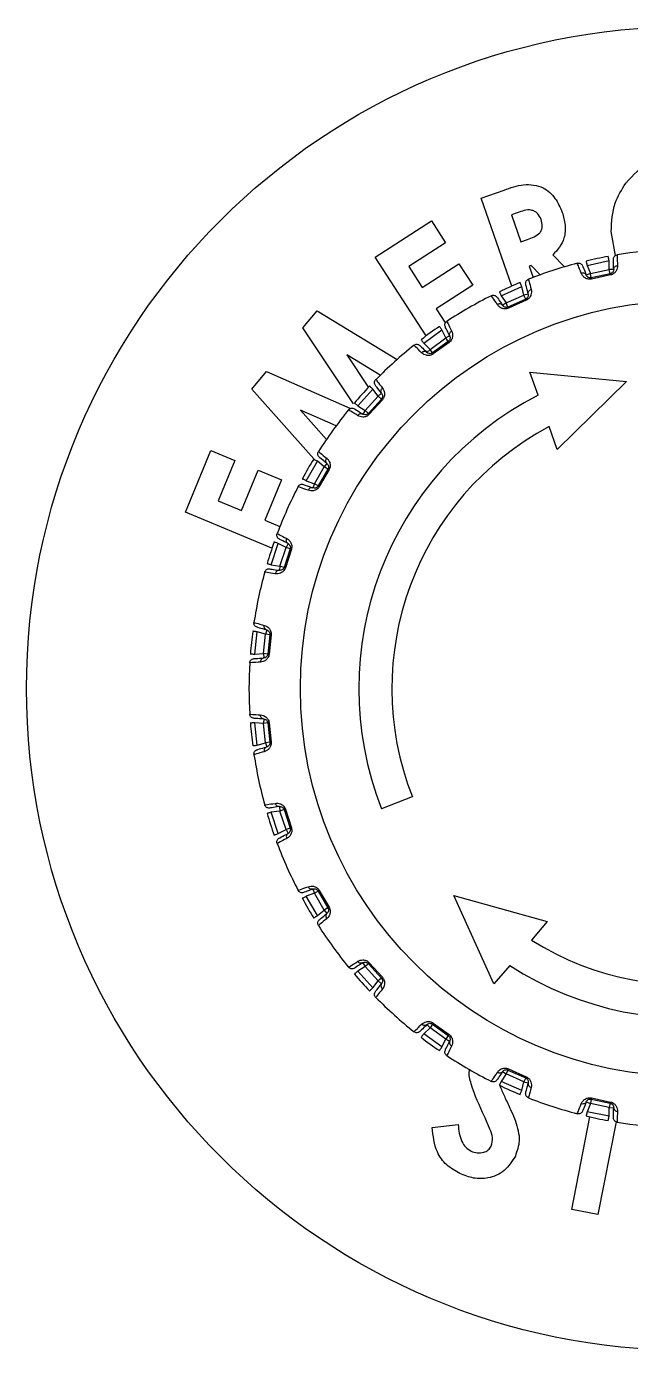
# Model space of a CAD drawing. Header units: millimetres. Extents: x 0 to 279, y 0 to 216.
# Drawn here: x 211.28 to 216.78, y 95.41 to 107.46 of the extents above; entities that cross this region are included whole.
import ezdxf

# ---------------------------------------------------------------- set-up
doc = ezdxf.new("R2010")
doc.units = ezdxf.units.MM

msp = doc.modelspace()

# ---------------------------------------------------------------- linework, layer by layer
at = {"color": 7, "linetype": 'Continuous', "lineweight": 25}
for p, q in [((215.42, 105.901), (215.63, 105.975)), ((215.7, 105.101), (215.42, 105.901)), ((214.457, 105.364), (214.968, 105.693)), ((214.968, 105.693), (215.095, 105.495)), ((215.75, 105.767), (215.696, 105.748)), ((215.696, 105.748), (215.781, 105.504)), ((216.643, 105.38), (216.605, 105.598)), ((215.095, 105.495), (214.762, 105.28)), ((215.781, 105.504), (215.843, 105.526)), ((214.919, 104.647), (214.457, 105.364)), ((216.073, 105.386), (216.18, 105.276)), ((216.385, 105.289), (216.585, 105.332)), ((216.587, 105.252), (216.585, 105.332)), ((214.762, 105.28), (214.885, 105.087)), ((214.885, 105.087), (215.219, 105.302)), ((215.219, 105.302), (215.345, 105.108)), ((215.877, 105.289), (215.858, 105.283)), ((215.858, 105.283), (215.894, 105.18)), ((215.959, 105.204), (215.877, 105.289)), ((216.415, 105.215), (216.378, 105.2)), ((216.385, 105.289), (216.415, 105.215)), ((216.415, 105.215), (216.587, 105.252)), ((216.423, 105.176), (216.415, 105.215)), ((216.596, 105.213), (216.423, 105.176)), ((216.599, 105.202), (216.425, 105.165)), ((216.627, 105.253), (216.587, 105.252)), ((216.596, 105.213), (216.587, 105.252)), ((215.345, 105.108), (215.011, 104.893)), ((215.604, 105.013), (215.791, 105.096)), ((215.81, 105.019), (215.791, 105.096)), ((215.604, 105.013), (215.649, 104.947)), ((215.649, 104.947), (215.81, 105.019)), ((215.827, 104.982), (215.665, 104.91)), ((215.832, 104.972), (215.669, 104.9)), ((215.849, 105.028), (215.81, 105.019)), ((215.827, 104.982), (215.81, 105.019)), ((213.797, 104.72), (213.928, 104.876)), ((213.928, 104.876), (214.656, 104.433)), ((215.011, 104.893), (215.095, 104.762)), ((215.649, 104.947), (215.616, 104.925)), ((215.665, 104.91), (215.649, 104.947)), ((214.259, 104.028), (213.797, 104.72)), ((214.898, 104.581), (215.064, 104.701)), ((214.956, 104.525), (215.099, 104.629)), ((215.122, 104.597), (214.979, 104.493)), ((215.099, 104.629), (215.064, 104.701)), ((215.135, 104.647), (215.099, 104.629)), ((215.122, 104.597), (215.099, 104.629)), ((214.198, 104.474), (214.395, 104.179)), ((214.502, 104.289), (214.198, 104.474)), ((214.898, 104.581), (214.956, 104.525)), ((214.956, 104.525), (214.928, 104.497)), ((214.979, 104.493), (214.956, 104.525)), ((215.129, 104.588), (214.985, 104.483)), ((213.333, 104.163), (213.466, 104.322)), ((213.466, 104.322), (214.227, 103.99)), ((215.865, 104.317), (216.743, 104.232)), ((215.939, 104.108), (215.865, 104.317)), ((213.897, 103.528), (213.333, 104.163)), ((214.298, 104.011), (214.434, 104.163)), ((214.483, 104.1), (214.434, 104.163)), ((214.515, 104.125), (214.483, 104.1)), ((216.743, 104.232), (216.114, 103.613)), ((214.298, 104.011), (214.365, 103.969)), ((214.365, 103.969), (214.483, 104.1)), ((214.513, 104.073), (214.395, 103.942)), ((214.522, 104.066), (214.403, 103.934)), ((214.513, 104.073), (214.483, 104.1)), ((213.778, 103.97), (214.012, 103.705)), ((214.101, 103.829), (213.778, 103.97)), ((214.365, 103.969), (214.344, 103.935)), ((214.395, 103.942), (214.365, 103.969)), ((216.114, 103.613), (216.04, 103.822)), ((212.729, 103.042), (212.962, 103.604)), ((212.962, 103.604), (213.18, 103.514)), ((213.18, 103.514), (213.028, 103.146)), ((213.239, 103.058), (213.392, 103.426)), ((213.392, 103.426), (213.605, 103.337)), ((213.828, 103.329), (213.931, 103.506)), ((213.904, 103.302), (213.992, 103.455)), ((213.992, 103.455), (213.931, 103.506)), ((214.026, 103.435), (213.938, 103.282)), ((214.037, 103.43), (213.948, 103.276)), ((214.017, 103.485), (213.992, 103.455)), ((214.026, 103.435), (213.992, 103.455)), ((213.605, 103.337), (213.453, 102.97)), ((213.828, 103.329), (213.904, 103.302)), ((213.904, 103.302), (213.89, 103.264)), ((213.938, 103.282), (213.904, 103.302)), ((213.517, 102.716), (212.729, 103.042)), ((213.028, 103.146), (213.239, 103.058)), ((213.453, 102.97), (213.59, 102.913)), ((213.511, 102.565), (213.574, 102.759)), ((213.645, 102.721), (213.574, 102.759)), ((213.59, 102.553), (213.645, 102.721)), ((213.683, 102.709), (213.628, 102.541)), ((213.694, 102.706), (213.639, 102.537)), ((213.664, 102.757), (213.645, 102.721)), ((213.683, 102.709), (213.645, 102.721)), ((213.511, 102.565), (213.59, 102.553)), ((213.59, 102.553), (213.585, 102.514)), ((213.628, 102.541), (213.59, 102.553)), ((213.36, 101.751), (213.381, 101.954)), ((213.458, 101.932), (213.381, 101.954)), ((213.469, 101.97), (213.458, 101.932)), ((213.44, 101.756), (213.458, 101.932)), ((213.498, 101.927), (213.458, 101.932)), ((213.498, 101.927), (213.48, 101.752)), ((213.509, 101.927), (213.491, 101.75)), ((213.36, 101.751), (213.44, 101.756)), ((213.44, 101.756), (213.443, 101.716)), ((213.48, 101.752), (213.44, 101.756)), ((213.44, 101.12), (213.36, 101.126)), ((213.381, 100.923), (213.36, 101.126)), ((213.443, 101.16), (213.44, 101.12)), ((213.48, 101.125), (213.44, 101.12)), ((213.458, 100.945), (213.44, 101.12)), ((213.48, 101.125), (213.498, 100.949)), ((213.491, 101.127), (213.509, 100.95)), ((213.381, 100.923), (213.458, 100.945)), ((213.498, 100.949), (213.458, 100.945)), ((213.458, 100.945), (213.469, 100.907)), ((214.794, 100.452), (214.515, 100.342)), ((213.59, 100.323), (213.511, 100.312)), ((213.574, 100.118), (213.511, 100.312)), ((213.585, 100.363), (213.59, 100.323)), ((213.628, 100.336), (213.59, 100.323)), ((213.645, 100.155), (213.59, 100.323)), ((213.628, 100.336), (213.683, 100.168)), ((213.639, 100.34), (213.694, 100.171)), ((213.574, 100.118), (213.645, 100.155)), ((213.683, 100.168), (213.645, 100.155)), ((213.645, 100.155), (213.664, 100.12)), ((213.904, 99.575), (213.828, 99.547)), ((213.931, 99.371), (213.828, 99.547)), ((213.89, 99.612), (213.904, 99.575)), ((213.938, 99.595), (213.904, 99.575)), ((213.992, 99.422), (213.904, 99.575)), ((213.938, 99.595), (214.026, 99.442)), ((213.948, 99.601), (214.037, 99.447)), ((215.171, 99.553), (216.021, 99.317)), ((215.537, 98.749), (215.171, 99.553)), ((213.931, 99.371), (213.992, 99.422)), ((214.026, 99.442), (213.992, 99.422)), ((213.992, 99.422), (214.017, 99.391)), ((216.021, 99.317), (215.878, 99.148)), ((214.344, 98.942), (214.365, 98.908)), ((214.395, 98.934), (214.365, 98.908)), ((214.395, 98.934), (214.513, 98.803)), ((214.403, 98.943), (214.522, 98.81)), ((214.365, 98.908), (214.298, 98.865)), ((214.434, 98.714), (214.298, 98.865)), ((214.483, 98.777), (214.365, 98.908)), ((215.681, 98.918), (215.537, 98.749)), ((214.434, 98.714), (214.483, 98.777)), ((214.513, 98.803), (214.483, 98.777)), ((214.483, 98.777), (214.515, 98.752)), ((214.956, 98.351), (214.898, 98.296)), ((214.928, 98.38), (214.956, 98.351)), ((214.979, 98.384), (214.956, 98.351)), ((215.099, 98.247), (214.956, 98.351)), ((214.979, 98.384), (215.122, 98.28)), ((214.985, 98.393), (215.129, 98.289)), ((215.064, 98.176), (214.898, 98.296)), ((215.064, 98.176), (215.099, 98.247)), ((215.122, 98.28), (215.099, 98.247)), ((215.099, 98.247), (215.135, 98.23)), ((215.669, 97.977), (215.832, 97.905)), ((215.649, 97.93), (215.604, 97.863)), ((215.791, 97.78), (215.604, 97.863)), ((215.616, 97.952), (215.649, 97.93)), ((215.665, 97.966), (215.649, 97.93)), ((215.81, 97.858), (215.649, 97.93)), ((215.665, 97.966), (215.827, 97.894)), ((215.791, 97.78), (215.81, 97.858)), ((215.827, 97.894), (215.81, 97.858)), ((215.81, 97.858), (215.849, 97.848)), ((216.378, 97.676), (216.415, 97.661)), ((216.415, 97.661), (216.385, 97.587)), ((216.423, 97.701), (216.415, 97.661)), ((216.587, 97.625), (216.415, 97.661)), ((216.423, 97.701), (216.596, 97.664)), ((216.425, 97.712), (216.599, 97.675)), ((216.585, 97.545), (216.587, 97.625)), ((216.596, 97.664), (216.587, 97.625)), ((216.587, 97.625), (216.627, 97.623)), ((216.245, 96.698), (216.411, 97.54)), ((216.585, 97.545), (216.385, 97.587)), ((216.651, 97.494), (216.484, 96.651)), ((214.976, 97.444), (215.211, 97.469)), ((216.484, 96.651), (216.245, 96.698))]:
    msp.add_line(p, q, dxfattribs=at)
for radius in [6.025, 3.532]:
    msp.add_circle((217.308, 101.438), radius, dxfattribs=at)
for radius, start, end in [(4, 100.5226, 103.4774), (4, 92.6461, 99.3539), (4, 104.6461, 111.3539), (4, 112.5226, 115.4774), (4, 116.6461, 123.3539), (4, 124.5226, 127.4774), (4, 128.6461, 135.3539), (4, 136.5226, 139.4774), (3, 117.1569, 201.4265), (4, 140.6461, 147.3539), (2.7, 118.0143, 201.4265), (4, 148.5226, 151.4774), (4, 152.6461, 159.3539), (4, 160.5226, 163.4774), (4, 164.6461, 171.3539), (4, 172.5226, 175.4774), (4, 176.6461, 183.3539), (4, 184.5226, 187.4774), (4, 188.6461, 195.3539), (4, 196.5226, 199.4774), (4, 200.6461, 207.3539), (2.7, 238.0143, 321.4265), (3, 237.1569, 321.4265), (4, 208.5226, 211.4774), (4, 212.6461, 219.3539), (4, 220.5226, 223.4774), (4, 224.6461, 231.3539), (4, 232.5226, 235.4774), (4, 236.6461, 243.3539), (4, 244.5226, 247.4774), (4, 248.6461, 255.3539), (4, 256.5226, 259.4774), (4, 260.6461, 267.3539)]:
    msp.add_arc((217.308, 101.438), radius, start, end, dxfattribs=at)
for points, knots in [([(216.737, 106.038), (216.805, 106.111), (216.927, 106.242), (217.103, 106.264), (217.18, 106.273)], [0, 0, 0, 0, 0.558887, 1, 1, 1, 1]), ([(215.63, 105.975), (215.688, 105.995), (215.803, 106.036), (215.982, 106.015), (216.102, 105.904), (216.14, 105.816), (216.159, 105.771)], [0, 0, 0, 0, 0.281848, 0.558628, 0.778975, 1, 1, 1, 1]), ([(216.605, 105.598), (216.609, 105.686), (216.617, 105.845), (216.701, 105.979), (216.737, 106.038)], [0, 0, 0, 0, 0.559621, 1, 1, 1, 1]), ([(215.967, 105.706), (215.957, 105.726), (215.943, 105.756), (215.908, 105.782), (215.845, 105.804), (215.792, 105.783), (215.75, 105.767)], [0, 0, 0, 0, 0.249706, 0.375433, 0.500989, 1, 1, 1, 1]), ([(215.843, 105.526), (215.885, 105.541), (215.936, 105.559), (215.973, 105.612), (215.981, 105.655), (215.972, 105.686), (215.967, 105.706)], [0, 0, 0, 0, 0.498875, 0.623991, 0.749622, 1, 1, 1, 1]), ([(216.159, 105.771), (216.17, 105.733), (216.192, 105.657), (216.183, 105.545), (216.138, 105.452), (216.095, 105.408), (216.073, 105.386)], [0, 0, 0, 0, 0.280339, 0.559795, 0.77975, 1, 1, 1, 1]), ([(216.627, 105.253), (216.626, 105.279), (216.625, 105.332), (216.624, 105.34), (216.624, 105.344)], [0, 0, 0, 0, 0.500023, 1, 1, 1, 1]), ([(216.658, 105.385), (216.658, 105.381), (216.658, 105.372), (216.661, 105.316), (216.662, 105.288)], [0, 0, 0, 0, 0.498484, 1, 1, 1, 1]), ([(216.332, 105.218), (216.322, 105.244), (216.301, 105.296), (216.298, 105.304), (216.296, 105.308)], [0, 0, 0, 0, 0.501516, 1, 1, 1, 1]), ([(216.378, 105.2), (216.375, 105.204), (216.371, 105.212), (216.358, 105.218), (216.345, 105.22), (216.336, 105.219), (216.332, 105.218)], [0, 0, 0, 0, 0.279633, 0.559107, 0.779383, 1, 1, 1, 1]), ([(216.425, 105.165), (216.419, 105.164), (216.407, 105.162), (216.39, 105.165), (216.374, 105.171), (216.358, 105.181), (216.342, 105.197), (216.336, 105.211), (216.332, 105.218)], [0, 0, 0, 0, 0.1161829, 0.2418608, 0.3606613, 0.4912508, 0.7280819, 1, 1, 1, 1]), ([(216.344, 105.285), (216.345, 105.281), (216.348, 105.273), (216.368, 105.225), (216.378, 105.2)], [0, 0, 0, 0, 0.499977, 1, 1, 1, 1]), ([(216.423, 105.176), (216.422, 105.176), (216.419, 105.175), (216.413, 105.175), (216.404, 105.176), (216.386, 105.184), (216.381, 105.193), (216.378, 105.2)], [0, 0, 0, 0, 0.042627, 0.087086, 0.164897, 0.366298, 1, 1, 1, 1]), ([(216.627, 105.253), (216.627, 105.245), (216.627, 105.235), (216.612, 105.22), (216.603, 105.215), (216.598, 105.213), (216.596, 105.213)], [0, 0, 0, 0, 0.653287, 0.85501, 0.932121, 1, 1, 1, 1]), ([(216.596, 105.213), (216.596, 105.213), (216.596, 105.212), (216.597, 105.21), (216.598, 105.207), (216.598, 105.203), (216.599, 105.202)], [0, 0, 0, 0, 0.2499958, 0.4999914, 0.7499715, 1, 1, 1, 1]), ([(216.662, 105.288), (216.662, 105.28), (216.661, 105.265), (216.653, 105.244), (216.643, 105.228), (216.631, 105.217), (216.616, 105.207), (216.604, 105.203), (216.599, 105.202)], [0, 0, 0, 0, 0.271887, 0.508743, 0.639286, 0.758137, 0.883792, 1, 1, 1, 1]), ([(216.627, 105.253), (216.628, 105.258), (216.629, 105.267), (216.638, 105.278), (216.649, 105.285), (216.658, 105.287), (216.662, 105.288)], [0, 0, 0, 0, 0.279633, 0.559107, 0.779383, 1, 1, 1, 1]), ([(215.849, 105.028), (215.843, 105.054), (215.83, 105.105), (215.828, 105.113), (215.827, 105.117)], [0, 0, 0, 0, 0.500023, 1, 1, 1, 1]), ([(215.851, 105.164), (215.852, 105.16), (215.855, 105.151), (215.869, 105.097), (215.876, 105.069)], [0, 0, 0, 0, 0.498484, 1, 1, 1, 1]), ([(216.423, 105.176), (216.423, 105.176), (216.423, 105.176), (216.423, 105.173), (216.424, 105.17), (216.425, 105.166), (216.425, 105.165)], [0, 0, 0, 0, 0.249955, 0.5, 0.750045, 1, 1, 1, 1]), ([(215.568, 104.932), (215.552, 104.956), (215.521, 105.003), (215.516, 105.01), (215.514, 105.013)], [0, 0, 0, 0, 0.501516, 1, 1, 1, 1]), ([(215.565, 105), (215.567, 104.997), (215.572, 104.99), (215.601, 104.946), (215.616, 104.925)], [0, 0, 0, 0, 0.499977, 1, 1, 1, 1]), ([(215.849, 105.028), (215.85, 105.021), (215.852, 105.01), (215.841, 104.993), (215.833, 104.986), (215.829, 104.983), (215.827, 104.982)], [0, 0, 0, 0, 0.653287, 0.85501, 0.932121, 1, 1, 1, 1]), ([(215.827, 104.982), (215.827, 104.982), (215.827, 104.982), (215.828, 104.98), (215.83, 104.977), (215.831, 104.974), (215.832, 104.972)], [0, 0, 0, 0, 0.2499958, 0.4999914, 0.7499715, 1, 1, 1, 1]), ([(215.876, 105.069), (215.877, 105.062), (215.88, 105.047), (215.876, 105.025), (215.869, 105.007), (215.86, 104.993), (215.848, 104.981), (215.837, 104.975), (215.832, 104.972)], [0, 0, 0, 0, 0.271888, 0.508742, 0.639285, 0.758136, 0.883791, 1, 1, 1, 1]), ([(215.849, 105.028), (215.849, 105.033), (215.848, 105.042), (215.854, 105.055), (215.864, 105.064), (215.872, 105.068), (215.876, 105.069)], [0, 0, 0, 0, 0.279633, 0.559107, 0.779383, 1, 1, 1, 1]), ([(215.616, 104.925), (215.613, 104.928), (215.607, 104.935), (215.593, 104.938), (215.58, 104.938), (215.572, 104.934), (215.568, 104.932)], [0, 0, 0, 0, 0.279633, 0.559107, 0.779383, 1, 1, 1, 1]), ([(215.669, 104.9), (215.664, 104.898), (215.652, 104.894), (215.635, 104.893), (215.618, 104.895), (215.6, 104.902), (215.582, 104.914), (215.573, 104.926), (215.568, 104.932)], [0, 0, 0, 0, 0.116183, 0.241861, 0.360661, 0.491251, 0.728082, 1, 1, 1, 1]), ([(215.665, 104.91), (215.664, 104.91), (215.661, 104.909), (215.655, 104.907), (215.645, 104.907), (215.627, 104.911), (215.621, 104.919), (215.616, 104.925)], [0, 0, 0, 0, 0.041444, 0.085883, 0.186818, 0.385252, 1, 1, 1, 1]), ([(215.665, 104.91), (215.665, 104.91), (215.665, 104.91), (215.666, 104.908), (215.667, 104.904), (215.669, 104.901), (215.669, 104.9)], [0, 0, 0, 0, 0.249955, 0.5, 0.750045, 1, 1, 1, 1]), ([(215.135, 104.647), (215.123, 104.67), (215.1, 104.717), (215.096, 104.725), (215.095, 104.729)], [0, 0, 0, 0, 0.500023, 1, 1, 1, 1]), ([(215.109, 104.779), (215.11, 104.776), (215.114, 104.768), (215.139, 104.717), (215.152, 104.692)], [0, 0, 0, 0, 0.498484, 1, 1, 1, 1]), ([(215.135, 104.647), (215.138, 104.639), (215.141, 104.63), (215.134, 104.61), (215.128, 104.602), (215.124, 104.598), (215.122, 104.597)], [0, 0, 0, 0, 0.653287, 0.85501, 0.932121, 1, 1, 1, 1]), ([(215.122, 104.597), (215.122, 104.597), (215.122, 104.597), (215.124, 104.595), (215.126, 104.592), (215.128, 104.589), (215.129, 104.588)], [0, 0, 0, 0, 0.249996, 0.499991, 0.749971, 1, 1, 1, 1]), ([(215.152, 104.692), (215.155, 104.685), (215.161, 104.671), (215.162, 104.649), (215.159, 104.63), (215.153, 104.614), (215.143, 104.6), (215.134, 104.592), (215.129, 104.588)], [0, 0, 0, 0, 0.274021, 0.509212, 0.640733, 0.758507, 0.883224, 1, 1, 1, 1]), ([(215.135, 104.647), (215.133, 104.651), (215.13, 104.66), (215.134, 104.673), (215.142, 104.685), (215.148, 104.69), (215.152, 104.692)], [0, 0, 0, 0, 0.279633, 0.559107, 0.779383, 1, 1, 1, 1]), ([(214.879, 104.494), (214.859, 104.514), (214.819, 104.553), (214.813, 104.559), (214.81, 104.562)], [0, 0, 0, 0, 0.501516, 1, 1, 1, 1]), ([(214.863, 104.56), (214.866, 104.557), (214.871, 104.551), (214.909, 104.515), (214.928, 104.497)], [0, 0, 0, 0, 0.499977, 1, 1, 1, 1]), ([(214.928, 104.497), (214.924, 104.499), (214.917, 104.505), (214.903, 104.505), (214.89, 104.502), (214.883, 104.497), (214.879, 104.494)], [0, 0, 0, 0, 0.279633, 0.559107, 0.779383, 1, 1, 1, 1]), ([(214.985, 104.483), (214.98, 104.48), (214.97, 104.474), (214.953, 104.469), (214.937, 104.468), (214.918, 104.471), (214.897, 104.479), (214.885, 104.489), (214.879, 104.494)], [0, 0, 0, 0, 0.1167489, 0.2414913, 0.3592133, 0.4907817, 0.725952, 1, 1, 1, 1]), ([(214.979, 104.493), (214.978, 104.492), (214.976, 104.491), (214.97, 104.488), (214.96, 104.485), (214.941, 104.486), (214.934, 104.492), (214.928, 104.497)], [0, 0, 0, 0, 0.040644, 0.083516, 0.181754, 0.408421, 1, 1, 1, 1]), ([(214.979, 104.493), (214.979, 104.493), (214.979, 104.493), (214.981, 104.491), (214.983, 104.488), (214.985, 104.485), (214.985, 104.483)], [0, 0, 0, 0, 0.249955, 0.5, 0.750045, 1, 1, 1, 1]), ([(214.462, 104.249), (214.465, 104.246), (214.47, 104.239), (214.505, 104.195), (214.523, 104.173)], [0, 0, 0, 0, 0.4984838, 1, 1, 1, 1]), ([(214.515, 104.125), (214.499, 104.145), (214.467, 104.187), (214.461, 104.193), (214.459, 104.196)], [0, 0, 0, 0, 0.5000234, 1, 1, 1, 1]), ([(214.515, 104.125), (214.513, 104.129), (214.508, 104.137), (214.509, 104.151), (214.514, 104.163), (214.52, 104.17), (214.523, 104.173)], [0, 0, 0, 0, 0.279633, 0.559107, 0.779383, 1, 1, 1, 1]), ([(214.515, 104.125), (214.519, 104.118), (214.525, 104.109), (214.522, 104.089), (214.518, 104.079), (214.515, 104.075), (214.513, 104.073)], [0, 0, 0, 0, 0.653287, 0.85501, 0.932121, 1, 1, 1, 1]), ([(214.523, 104.173), (214.527, 104.166), (214.535, 104.154), (214.541, 104.132), (214.542, 104.113), (214.539, 104.097), (214.533, 104.081), (214.526, 104.071), (214.522, 104.066)], [0, 0, 0, 0, 0.271889, 0.508742, 0.639285, 0.758136, 0.883791, 1, 1, 1, 1]), ([(214.513, 104.073), (214.513, 104.073), (214.514, 104.073), (214.515, 104.072), (214.518, 104.07), (214.521, 104.067), (214.522, 104.066)], [0, 0, 0, 0, 0.249996, 0.499991, 0.749972, 1, 1, 1, 1]), ([(214.297, 103.922), (214.273, 103.938), (214.226, 103.968), (214.218, 103.972), (214.215, 103.975)], [0, 0, 0, 0, 0.501516, 1, 1, 1, 1]), ([(214.267, 103.983), (214.27, 103.981), (214.277, 103.977), (214.322, 103.949), (214.344, 103.935)], [0, 0, 0, 0, 0.499977, 1, 1, 1, 1]), ([(214.344, 103.935), (214.34, 103.937), (214.332, 103.941), (214.318, 103.938), (214.306, 103.932), (214.3, 103.926), (214.297, 103.922)], [0, 0, 0, 0, 0.279633, 0.559107, 0.779383, 1, 1, 1, 1]), ([(214.403, 103.934), (214.399, 103.93), (214.39, 103.921), (214.374, 103.914), (214.359, 103.909), (214.339, 103.908), (214.317, 103.912), (214.304, 103.919), (214.297, 103.922)], [0, 0, 0, 0, 0.116749, 0.241491, 0.359213, 0.490782, 0.725952, 1, 1, 1, 1]), ([(214.395, 103.942), (214.394, 103.941), (214.392, 103.939), (214.388, 103.936), (214.381, 103.932), (214.374, 103.93), (214.358, 103.928), (214.35, 103.932), (214.344, 103.935)], [0, 0, 0, 0, 0.038834, 0.079708, 0.172785, 0.287793, 0.429093, 1, 1, 1, 1]), ([(214.395, 103.942), (214.395, 103.942), (214.395, 103.942), (214.397, 103.94), (214.399, 103.938), (214.402, 103.935), (214.403, 103.934)], [0, 0, 0, 0, 0.249955, 0.5, 0.750045, 1, 1, 1, 1]), ([(213.94, 103.596), (213.943, 103.593), (213.95, 103.588), (213.993, 103.552), (214.015, 103.534)], [0, 0, 0, 0, 0.498484, 1, 1, 1, 1]), ([(214.017, 103.485), (213.997, 103.502), (213.957, 103.536), (213.951, 103.541), (213.948, 103.544)], [0, 0, 0, 0, 0.500023, 1, 1, 1, 1]), ([(214.017, 103.485), (214.014, 103.489), (214.008, 103.496), (214.006, 103.51), (214.008, 103.523), (214.013, 103.53), (214.015, 103.534)], [0, 0, 0, 0, 0.279633, 0.559107, 0.779383, 1, 1, 1, 1]), ([(214.015, 103.534), (214.021, 103.529), (214.031, 103.518), (214.042, 103.498), (214.046, 103.48), (214.047, 103.463), (214.045, 103.446), (214.039, 103.435), (214.037, 103.43)], [0, 0, 0, 0, 0.274021, 0.509212, 0.640733, 0.758507, 0.883224, 1, 1, 1, 1]), ([(214.017, 103.485), (214.023, 103.48), (214.031, 103.473), (214.032, 103.452), (214.03, 103.441), (214.027, 103.437), (214.026, 103.435)], [0, 0, 0, 0, 0.653287, 0.85501, 0.932121, 1, 1, 1, 1]), ([(214.026, 103.435), (214.027, 103.435), (214.027, 103.435), (214.029, 103.434), (214.032, 103.432), (214.035, 103.43), (214.037, 103.43)], [0, 0, 0, 0, 0.249996, 0.499991, 0.749971, 1, 1, 1, 1]), ([(213.846, 103.242), (213.82, 103.252), (213.767, 103.272), (213.759, 103.275), (213.755, 103.276)], [0, 0, 0, 0, 0.501516, 1, 1, 1, 1]), ([(213.804, 103.295), (213.808, 103.294), (213.816, 103.291), (213.865, 103.273), (213.89, 103.264)], [0, 0, 0, 0, 0.499977, 1, 1, 1, 1]), ([(213.948, 103.276), (213.944, 103.271), (213.937, 103.26), (213.924, 103.25), (213.909, 103.242), (213.891, 103.237), (213.868, 103.236), (213.854, 103.24), (213.846, 103.242)], [0, 0, 0, 0, 0.116183, 0.241861, 0.360661, 0.491251, 0.728082, 1, 1, 1, 1]), ([(213.938, 103.282), (213.937, 103.281), (213.936, 103.278), (213.932, 103.274), (213.927, 103.269), (213.92, 103.265), (213.905, 103.26), (213.896, 103.262), (213.89, 103.264)], [0, 0, 0, 0, 0.038843, 0.079743, 0.172939, 0.288169, 0.429792, 1, 1, 1, 1]), ([(213.938, 103.282), (213.938, 103.282), (213.938, 103.282), (213.94, 103.28), (213.943, 103.278), (213.946, 103.277), (213.948, 103.276)], [0, 0, 0, 0, 0.249955, 0.5, 0.750045, 1, 1, 1, 1]), ([(213.89, 103.264), (213.885, 103.265), (213.876, 103.267), (213.863, 103.262), (213.853, 103.253), (213.849, 103.246), (213.846, 103.242)], [0, 0, 0, 0, 0.279633, 0.559107, 0.779383, 1, 1, 1, 1]), ([(213.565, 102.849), (213.569, 102.847), (213.576, 102.843), (213.626, 102.817), (213.651, 102.804)], [0, 0, 0, 0, 0.4984838, 1, 1, 1, 1]), ([(213.664, 102.757), (213.641, 102.769), (213.594, 102.793), (213.587, 102.797), (213.583, 102.799)], [0, 0, 0, 0, 0.500023, 1, 1, 1, 1]), ([(213.664, 102.757), (213.66, 102.759), (213.653, 102.765), (213.648, 102.778), (213.647, 102.791), (213.65, 102.799), (213.651, 102.804)], [0, 0, 0, 0, 0.279633, 0.559107, 0.779383, 1, 1, 1, 1]), ([(213.651, 102.804), (213.658, 102.799), (213.67, 102.792), (213.685, 102.774), (213.693, 102.757), (213.697, 102.741), (213.698, 102.724), (213.695, 102.712), (213.694, 102.706)], [0, 0, 0, 0, 0.271888, 0.508742, 0.639285, 0.758136, 0.883791, 1, 1, 1, 1]), ([(213.664, 102.757), (213.671, 102.752), (213.679, 102.747), (213.685, 102.727), (213.685, 102.716), (213.684, 102.711), (213.683, 102.709)], [0, 0, 0, 0, 0.653287, 0.85501, 0.932121, 1, 1, 1, 1]), ([(213.683, 102.709), (213.683, 102.709), (213.683, 102.709), (213.686, 102.708), (213.689, 102.707), (213.692, 102.706), (213.694, 102.706)], [0, 0, 0, 0, 0.249996, 0.499991, 0.749971, 1, 1, 1, 1]), ([(213.547, 102.483), (213.519, 102.487), (213.463, 102.496), (213.455, 102.497), (213.451, 102.497)], [0, 0, 0, 0, 0.501516, 1, 1, 1, 1]), ([(213.495, 102.526), (213.499, 102.526), (213.507, 102.525), (213.559, 102.517), (213.585, 102.514)], [0, 0, 0, 0, 0.499977, 1, 1, 1, 1]), ([(213.639, 102.537), (213.637, 102.531), (213.632, 102.52), (213.621, 102.506), (213.609, 102.496), (213.592, 102.487), (213.57, 102.481), (213.555, 102.482), (213.547, 102.483)], [0, 0, 0, 0, 0.116749, 0.241492, 0.359214, 0.490782, 0.725952, 1, 1, 1, 1]), ([(213.585, 102.514), (213.58, 102.514), (213.571, 102.514), (213.559, 102.506), (213.551, 102.495), (213.548, 102.487), (213.547, 102.483)], [0, 0, 0, 0, 0.279633, 0.559107, 0.779383, 1, 1, 1, 1]), ([(213.628, 102.541), (213.628, 102.54), (213.627, 102.537), (213.624, 102.532), (213.62, 102.526), (213.614, 102.521), (213.6, 102.513), (213.592, 102.513), (213.585, 102.514)], [0, 0, 0, 0, 0.038834, 0.079708, 0.172785, 0.287793, 0.429094, 1, 1, 1, 1]), ([(213.628, 102.541), (213.629, 102.541), (213.629, 102.541), (213.631, 102.54), (213.634, 102.539), (213.637, 102.537), (213.639, 102.537)], [0, 0, 0, 0, 0.249955, 0.5, 0.750045, 1, 1, 1, 1]), ([(213.353, 102.04), (213.357, 102.038), (213.366, 102.036), (213.42, 102.021), (213.447, 102.013)], [0, 0, 0, 0, 0.498484, 1, 1, 1, 1]), ([(213.469, 101.97), (213.444, 101.977), (213.394, 101.992), (213.386, 101.994), (213.382, 101.995)], [0, 0, 0, 0, 0.500023, 1, 1, 1, 1]), ([(213.469, 101.97), (213.465, 101.972), (213.457, 101.976), (213.449, 101.988), (213.446, 102.001), (213.447, 102.009), (213.447, 102.013)], [0, 0, 0, 0, 0.279633, 0.559107, 0.779383, 1, 1, 1, 1]), ([(213.447, 102.013), (213.455, 102.011), (213.469, 102.006), (213.486, 101.992), (213.498, 101.977), (213.505, 101.962), (213.51, 101.945), (213.51, 101.933), (213.509, 101.927)], [0, 0, 0, 0, 0.271887, 0.508743, 0.639286, 0.758137, 0.883792, 1, 1, 1, 1]), ([(213.469, 101.97), (213.477, 101.967), (213.487, 101.964), (213.496, 101.945), (213.498, 101.935), (213.498, 101.93), (213.498, 101.927)], [0, 0, 0, 0, 0.653287, 0.85501, 0.932121, 1, 1, 1, 1]), ([(213.498, 101.927), (213.498, 101.927), (213.499, 101.928), (213.501, 101.928), (213.504, 101.927), (213.508, 101.927), (213.509, 101.927)], [0, 0, 0, 0, 0.249996, 0.499991, 0.749971, 1, 1, 1, 1]), ([(213.352, 101.71), (213.356, 101.71), (213.364, 101.711), (213.416, 101.714), (213.443, 101.716)], [0, 0, 0, 0, 0.499977, 1, 1, 1, 1]), ([(213.491, 101.75), (213.49, 101.744), (213.488, 101.732), (213.48, 101.717), (213.469, 101.704), (213.455, 101.691), (213.435, 101.681), (213.42, 101.679), (213.412, 101.678)], [0, 0, 0, 0, 0.116749, 0.241492, 0.359214, 0.490782, 0.725952, 1, 1, 1, 1]), ([(213.443, 101.716), (213.438, 101.715), (213.429, 101.713), (213.419, 101.703), (213.413, 101.691), (213.412, 101.683), (213.412, 101.678)], [0, 0, 0, 0, 0.279633, 0.559107, 0.779383, 1, 1, 1, 1]), ([(213.48, 101.752), (213.479, 101.75), (213.478, 101.745), (213.474, 101.735), (213.461, 101.719), (213.451, 101.717), (213.443, 101.716)], [0, 0, 0, 0, 0.067879, 0.14499, 0.346713, 1, 1, 1, 1]), ([(213.48, 101.752), (213.48, 101.752), (213.48, 101.752), (213.482, 101.751), (213.486, 101.751), (213.489, 101.75), (213.491, 101.75)], [0, 0, 0, 0, 0.249955, 0.5, 0.750045, 1, 1, 1, 1]), ([(213.412, 101.678), (213.384, 101.677), (213.328, 101.673), (213.319, 101.673), (213.315, 101.672)], [0, 0, 0, 0, 0.501516, 1, 1, 1, 1]), ([(213.315, 101.204), (213.319, 101.204), (213.328, 101.203), (213.384, 101.2), (213.412, 101.198)], [0, 0, 0, 0, 0.498484, 1, 1, 1, 1]), ([(213.443, 101.16), (213.416, 101.162), (213.364, 101.166), (213.356, 101.166), (213.352, 101.167)], [0, 0, 0, 0, 0.5000234, 1, 1, 1, 1]), ([(213.412, 101.198), (213.42, 101.197), (213.434, 101.195), (213.455, 101.185), (213.469, 101.173), (213.479, 101.16), (213.488, 101.145), (213.49, 101.132), (213.491, 101.127)], [0, 0, 0, 0, 0.271887, 0.508744, 0.639286, 0.758137, 0.883792, 1, 1, 1, 1]), ([(213.443, 101.16), (213.438, 101.161), (213.429, 101.163), (213.419, 101.173), (213.413, 101.185), (213.412, 101.194), (213.412, 101.198)], [0, 0, 0, 0, 0.279633, 0.559107, 0.779383, 1, 1, 1, 1]), ([(213.443, 101.16), (213.451, 101.159), (213.461, 101.158), (213.474, 101.142), (213.478, 101.132), (213.479, 101.127), (213.48, 101.125)], [0, 0, 0, 0, 0.653287, 0.85501, 0.932121, 1, 1, 1, 1]), ([(213.48, 101.125), (213.48, 101.125), (213.48, 101.125), (213.482, 101.125), (213.486, 101.126), (213.489, 101.126), (213.491, 101.127)], [0, 0, 0, 0, 0.249996, 0.499991, 0.749971, 1, 1, 1, 1]), ([(213.447, 100.863), (213.42, 100.856), (213.366, 100.84), (213.357, 100.838), (213.353, 100.837)], [0, 0, 0, 0, 0.501516, 1, 1, 1, 1]), ([(213.382, 100.881), (213.386, 100.883), (213.394, 100.885), (213.444, 100.899), (213.469, 100.907)], [0, 0, 0, 0, 0.499977, 1, 1, 1, 1]), ([(213.469, 100.907), (213.465, 100.905), (213.457, 100.901), (213.449, 100.889), (213.446, 100.876), (213.447, 100.867), (213.447, 100.863)], [0, 0, 0, 0, 0.279633, 0.559107, 0.779383, 1, 1, 1, 1]), ([(213.509, 100.95), (213.51, 100.944), (213.51, 100.931), (213.505, 100.915), (213.498, 100.9), (213.486, 100.885), (213.469, 100.871), (213.455, 100.866), (213.447, 100.863)], [0, 0, 0, 0, 0.1161829, 0.2418609, 0.3606614, 0.4912506, 0.7280818, 1, 1, 1, 1]), ([(213.498, 100.949), (213.498, 100.947), (213.498, 100.942), (213.496, 100.931), (213.487, 100.913), (213.477, 100.909), (213.469, 100.907)], [0, 0, 0, 0, 0.067879, 0.14499, 0.346713, 1, 1, 1, 1]), ([(213.498, 100.949), (213.498, 100.949), (213.499, 100.949), (213.501, 100.949), (213.504, 100.949), (213.508, 100.95), (213.509, 100.95)], [0, 0, 0, 0, 0.249955, 0.5, 0.750045, 1, 1, 1, 1]), ([(213.451, 100.379), (213.455, 100.38), (213.463, 100.381), (213.519, 100.389), (213.547, 100.393)], [0, 0, 0, 0, 0.498484, 1, 1, 1, 1]), ([(213.547, 100.393), (213.555, 100.394), (213.57, 100.395), (213.591, 100.39), (213.608, 100.381), (213.621, 100.37), (213.632, 100.357), (213.637, 100.345), (213.639, 100.34)], [0, 0, 0, 0, 0.271888, 0.508743, 0.639286, 0.758136, 0.883792, 1, 1, 1, 1]), ([(213.585, 100.363), (213.58, 100.363), (213.571, 100.363), (213.559, 100.371), (213.551, 100.381), (213.548, 100.389), (213.547, 100.393)], [0, 0, 0, 0, 0.279633, 0.559107, 0.779383, 1, 1, 1, 1]), ([(213.585, 100.363), (213.559, 100.359), (213.507, 100.352), (213.499, 100.351), (213.495, 100.35)], [0, 0, 0, 0, 0.500023, 1, 1, 1, 1]), ([(213.585, 100.363), (213.593, 100.363), (213.603, 100.364), (213.62, 100.351), (213.626, 100.343), (213.628, 100.338), (213.628, 100.336)], [0, 0, 0, 0, 0.653287, 0.85501, 0.932121, 1, 1, 1, 1]), ([(213.628, 100.336), (213.629, 100.336), (213.629, 100.336), (213.631, 100.337), (213.634, 100.338), (213.637, 100.339), (213.639, 100.34)], [0, 0, 0, 0, 0.249996, 0.499991, 0.749971, 1, 1, 1, 1]), ([(213.694, 100.171), (213.695, 100.165), (213.698, 100.153), (213.697, 100.135), (213.693, 100.12), (213.685, 100.102), (213.671, 100.085), (213.658, 100.077), (213.651, 100.073)], [0, 0, 0, 0, 0.116749, 0.241492, 0.359214, 0.490782, 0.725952, 1, 1, 1, 1]), ([(213.683, 100.168), (213.684, 100.165), (213.685, 100.16), (213.685, 100.15), (213.679, 100.13), (213.671, 100.124), (213.664, 100.12)], [0, 0, 0, 0, 0.067879, 0.14499, 0.346713, 1, 1, 1, 1]), ([(213.683, 100.168), (213.683, 100.168), (213.683, 100.168), (213.686, 100.168), (213.689, 100.169), (213.692, 100.17), (213.694, 100.171)], [0, 0, 0, 0, 0.249955, 0.5, 0.750045, 1, 1, 1, 1]), ([(213.651, 100.073), (213.626, 100.06), (213.576, 100.034), (213.569, 100.03), (213.565, 100.028)], [0, 0, 0, 0, 0.5015162, 1, 1, 1, 1]), ([(213.583, 100.077), (213.587, 100.079), (213.594, 100.083), (213.641, 100.108), (213.664, 100.12)], [0, 0, 0, 0, 0.4999766, 1, 1, 1, 1]), ([(213.664, 100.12), (213.66, 100.117), (213.653, 100.112), (213.648, 100.099), (213.647, 100.085), (213.65, 100.077), (213.651, 100.073)], [0, 0, 0, 0, 0.279633, 0.559107, 0.779383, 1, 1, 1, 1]), ([(213.755, 99.6), (213.759, 99.602), (213.767, 99.605), (213.82, 99.625), (213.846, 99.634)], [0, 0, 0, 0, 0.4984838, 1, 1, 1, 1]), ([(213.89, 99.612), (213.865, 99.603), (213.816, 99.585), (213.808, 99.583), (213.804, 99.581)], [0, 0, 0, 0, 0.500023, 1, 1, 1, 1]), ([(213.846, 99.634), (213.854, 99.637), (213.868, 99.641), (213.891, 99.64), (213.909, 99.635), (213.924, 99.627), (213.937, 99.616), (213.944, 99.606), (213.948, 99.601)], [0, 0, 0, 0, 0.271888, 0.508742, 0.639285, 0.758136, 0.883791, 1, 1, 1, 1]), ([(213.89, 99.612), (213.885, 99.611), (213.876, 99.61), (213.863, 99.615), (213.853, 99.623), (213.849, 99.631), (213.846, 99.634)], [0, 0, 0, 0, 0.279633, 0.559107, 0.779383, 1, 1, 1, 1]), ([(213.89, 99.612), (213.898, 99.615), (213.908, 99.617), (213.926, 99.608), (213.934, 99.601), (213.937, 99.597), (213.938, 99.595)], [0, 0, 0, 0, 0.653287, 0.85501, 0.932121, 1, 1, 1, 1]), ([(213.938, 99.595), (213.938, 99.595), (213.938, 99.595), (213.94, 99.596), (213.943, 99.598), (213.946, 99.6), (213.948, 99.601)], [0, 0, 0, 0, 0.249996, 0.499991, 0.749971, 1, 1, 1, 1]), ([(214.037, 99.447), (214.039, 99.442), (214.045, 99.43), (214.047, 99.413), (214.046, 99.397), (214.042, 99.378), (214.031, 99.358), (214.021, 99.348), (214.015, 99.343)], [0, 0, 0, 0, 0.116749, 0.241491, 0.359213, 0.490782, 0.725952, 1, 1, 1, 1]), ([(214.026, 99.442), (214.027, 99.44), (214.03, 99.435), (214.032, 99.425), (214.031, 99.404), (214.023, 99.397), (214.017, 99.391)], [0, 0, 0, 0, 0.0678787, 0.1449897, 0.3467126, 1, 1, 1, 1]), ([(214.026, 99.442), (214.027, 99.442), (214.027, 99.442), (214.029, 99.443), (214.032, 99.445), (214.035, 99.446), (214.037, 99.447)], [0, 0, 0, 0, 0.249955, 0.5, 0.750045, 1, 1, 1, 1]), ([(214.015, 99.343), (213.993, 99.325), (213.95, 99.289), (213.943, 99.283), (213.94, 99.281)], [0, 0, 0, 0, 0.501516, 1, 1, 1, 1]), ([(213.948, 99.333), (213.951, 99.335), (213.957, 99.341), (213.997, 99.374), (214.017, 99.391)], [0, 0, 0, 0, 0.499977, 1, 1, 1, 1]), ([(214.017, 99.391), (214.014, 99.388), (214.008, 99.381), (214.006, 99.367), (214.008, 99.354), (214.013, 99.346), (214.015, 99.343)], [0, 0, 0, 0, 0.279633, 0.559107, 0.779383, 1, 1, 1, 1]), ([(214.215, 98.902), (214.218, 98.904), (214.226, 98.909), (214.273, 98.939), (214.297, 98.954)], [0, 0, 0, 0, 0.498484, 1, 1, 1, 1]), ([(214.344, 98.942), (214.322, 98.928), (214.277, 98.9), (214.27, 98.896), (214.267, 98.893)], [0, 0, 0, 0, 0.500023, 1, 1, 1, 1]), ([(214.297, 98.954), (214.304, 98.958), (214.317, 98.965), (214.339, 98.969), (214.358, 98.967), (214.374, 98.963), (214.39, 98.955), (214.399, 98.947), (214.403, 98.943)], [0, 0, 0, 0, 0.271889, 0.508742, 0.639285, 0.758136, 0.883791, 1, 1, 1, 1]), ([(214.344, 98.942), (214.34, 98.94), (214.332, 98.936), (214.318, 98.938), (214.306, 98.945), (214.3, 98.951), (214.297, 98.954)], [0, 0, 0, 0, 0.279633, 0.559107, 0.779383, 1, 1, 1, 1]), ([(214.344, 98.942), (214.351, 98.945), (214.361, 98.95), (214.381, 98.945), (214.39, 98.94), (214.393, 98.936), (214.395, 98.934)], [0, 0, 0, 0, 0.653287, 0.85501, 0.932121, 1, 1, 1, 1]), ([(214.395, 98.934), (214.395, 98.935), (214.395, 98.935), (214.397, 98.937), (214.399, 98.939), (214.402, 98.941), (214.403, 98.943)], [0, 0, 0, 0, 0.2499958, 0.4999914, 0.7499715, 1, 1, 1, 1]), ([(214.513, 98.803), (214.513, 98.803), (214.514, 98.803), (214.515, 98.805), (214.518, 98.807), (214.521, 98.809), (214.522, 98.81)], [0, 0, 0, 0, 0.249955, 0.5, 0.750045, 1, 1, 1, 1]), ([(214.522, 98.81), (214.526, 98.806), (214.533, 98.796), (214.539, 98.78), (214.542, 98.764), (214.541, 98.744), (214.536, 98.722), (214.527, 98.71), (214.523, 98.704)], [0, 0, 0, 0, 0.116749, 0.241491, 0.359213, 0.490782, 0.725952, 1, 1, 1, 1]), ([(214.459, 98.68), (214.461, 98.683), (214.467, 98.69), (214.499, 98.731), (214.515, 98.752)], [0, 0, 0, 0, 0.499977, 1, 1, 1, 1]), ([(214.523, 98.704), (214.505, 98.682), (214.47, 98.638), (214.465, 98.631), (214.462, 98.627)], [0, 0, 0, 0, 0.501516, 1, 1, 1, 1]), ([(214.515, 98.752), (214.513, 98.748), (214.508, 98.74), (214.509, 98.726), (214.514, 98.713), (214.52, 98.707), (214.523, 98.704)], [0, 0, 0, 0, 0.279633, 0.559107, 0.779383, 1, 1, 1, 1]), ([(214.513, 98.803), (214.515, 98.801), (214.518, 98.797), (214.522, 98.788), (214.525, 98.767), (214.519, 98.759), (214.515, 98.752)], [0, 0, 0, 0, 0.067879, 0.14499, 0.346713, 1, 1, 1, 1]), ([(214.81, 98.314), (214.813, 98.317), (214.819, 98.323), (214.859, 98.363), (214.879, 98.382)], [0, 0, 0, 0, 0.498484, 1, 1, 1, 1]), ([(214.928, 98.38), (214.909, 98.362), (214.871, 98.325), (214.866, 98.32), (214.863, 98.317)], [0, 0, 0, 0, 0.500023, 1, 1, 1, 1]), ([(214.879, 98.382), (214.885, 98.388), (214.897, 98.397), (214.918, 98.405), (214.937, 98.408), (214.953, 98.407), (214.97, 98.403), (214.98, 98.396), (214.985, 98.393)], [0, 0, 0, 0, 0.271889, 0.508742, 0.639285, 0.758136, 0.883791, 1, 1, 1, 1]), ([(214.928, 98.38), (214.924, 98.377), (214.917, 98.372), (214.903, 98.371), (214.89, 98.375), (214.883, 98.38), (214.879, 98.382)], [0, 0, 0, 0, 0.279633, 0.559107, 0.779383, 1, 1, 1, 1]), ([(214.928, 98.38), (214.934, 98.385), (214.942, 98.392), (214.963, 98.391), (214.973, 98.388), (214.977, 98.385), (214.979, 98.384)], [0, 0, 0, 0, 0.653287, 0.85501, 0.932121, 1, 1, 1, 1]), ([(214.979, 98.384), (214.979, 98.384), (214.979, 98.384), (214.981, 98.386), (214.983, 98.389), (214.985, 98.392), (214.985, 98.393)], [0, 0, 0, 0, 0.249996, 0.499991, 0.749972, 1, 1, 1, 1]), ([(215.095, 98.148), (215.096, 98.152), (215.1, 98.159), (215.123, 98.206), (215.135, 98.23)], [0, 0, 0, 0, 0.4999766, 1, 1, 1, 1]), ([(215.122, 98.28), (215.122, 98.28), (215.122, 98.28), (215.124, 98.282), (215.126, 98.285), (215.128, 98.287), (215.129, 98.289)], [0, 0, 0, 0, 0.249955, 0.5, 0.750045, 1, 1, 1, 1]), ([(215.122, 98.28), (215.124, 98.278), (215.128, 98.275), (215.134, 98.267), (215.141, 98.247), (215.138, 98.237), (215.135, 98.23)], [0, 0, 0, 0, 0.067879, 0.14499, 0.346713, 1, 1, 1, 1]), ([(215.129, 98.289), (215.134, 98.285), (215.143, 98.277), (215.153, 98.262), (215.159, 98.247), (215.162, 98.228), (215.161, 98.205), (215.155, 98.192), (215.152, 98.184)], [0, 0, 0, 0, 0.116749, 0.241491, 0.359213, 0.490782, 0.725952, 1, 1, 1, 1]), ([(215.135, 98.23), (215.133, 98.226), (215.13, 98.217), (215.134, 98.203), (215.142, 98.192), (215.148, 98.187), (215.152, 98.184)], [0, 0, 0, 0, 0.279633, 0.559107, 0.779383, 1, 1, 1, 1]), ([(215.152, 98.184), (215.139, 98.159), (215.114, 98.109), (215.11, 98.101), (215.109, 98.097)], [0, 0, 0, 0, 0.5015162, 1, 1, 1, 1]), ([(215.45, 97.544), (215.406, 97.64), (215.346, 97.772), (215.305, 97.927), (215.316, 97.972), (215.317, 97.977)], [0, 0, 0, 0, 0.696322, 0.969188, 1, 1, 1, 1]), ([(215.568, 97.944), (215.573, 97.951), (215.582, 97.962), (215.6, 97.975), (215.618, 97.981), (215.635, 97.984), (215.652, 97.983), (215.664, 97.979), (215.669, 97.977)], [0, 0, 0, 0, 0.271889, 0.508742, 0.639285, 0.758136, 0.883791, 1, 1, 1, 1]), ([(215.616, 97.952), (215.621, 97.958), (215.627, 97.967), (215.648, 97.97), (215.658, 97.969), (215.663, 97.967), (215.665, 97.966)], [0, 0, 0, 0, 0.653287, 0.85501, 0.932121, 1, 1, 1, 1]), ([(215.665, 97.966), (215.665, 97.966), (215.665, 97.967), (215.666, 97.969), (215.667, 97.972), (215.669, 97.975), (215.669, 97.977)], [0, 0, 0, 0, 0.249996, 0.499991, 0.749971, 1, 1, 1, 1]), ([(215.514, 97.863), (215.516, 97.867), (215.521, 97.874), (215.552, 97.921), (215.568, 97.944)], [0, 0, 0, 0, 0.498484, 1, 1, 1, 1]), ([(215.616, 97.952), (215.601, 97.93), (215.572, 97.887), (215.567, 97.88), (215.565, 97.877)], [0, 0, 0, 0, 0.500023, 1, 1, 1, 1]), ([(215.616, 97.952), (215.613, 97.949), (215.607, 97.942), (215.593, 97.938), (215.58, 97.939), (215.572, 97.943), (215.568, 97.944)], [0, 0, 0, 0, 0.279633, 0.559107, 0.779383, 1, 1, 1, 1]), ([(215.827, 97.894), (215.827, 97.895), (215.827, 97.895), (215.828, 97.897), (215.83, 97.9), (215.831, 97.903), (215.832, 97.905)], [0, 0, 0, 0, 0.249955, 0.5, 0.750045, 1, 1, 1, 1]), ([(215.827, 97.894), (215.829, 97.893), (215.833, 97.891), (215.841, 97.884), (215.852, 97.866), (215.85, 97.856), (215.849, 97.848)], [0, 0, 0, 0, 0.067879, 0.14499, 0.346713, 1, 1, 1, 1]), ([(215.827, 97.76), (215.828, 97.764), (215.83, 97.772), (215.843, 97.823), (215.849, 97.848)], [0, 0, 0, 0, 0.499977, 1, 1, 1, 1]), ([(215.832, 97.905), (215.837, 97.902), (215.848, 97.896), (215.86, 97.883), (215.869, 97.87), (215.876, 97.852), (215.88, 97.83), (215.877, 97.815), (215.876, 97.807)], [0, 0, 0, 0, 0.116749, 0.241492, 0.359214, 0.490782, 0.725952, 1, 1, 1, 1]), ([(215.849, 97.848), (215.849, 97.844), (215.848, 97.834), (215.854, 97.822), (215.864, 97.812), (215.872, 97.809), (215.876, 97.807)], [0, 0, 0, 0, 0.279633, 0.559107, 0.779383, 1, 1, 1, 1]), ([(215.589, 97.831), (215.593, 97.821), (215.609, 97.778), (215.628, 97.736), (215.643, 97.704)], [0, 0, 0, 0, 0.234394, 1, 1, 1, 1]), ([(215.876, 97.807), (215.869, 97.78), (215.855, 97.725), (215.852, 97.717), (215.851, 97.713)], [0, 0, 0, 0, 0.501516, 1, 1, 1, 1]), ([(215.643, 97.704), (215.661, 97.667), (215.692, 97.6), (215.721, 97.532), (215.733, 97.502)], [0, 0, 0, 0, 0.560059, 1, 1, 1, 1]), ([(216.296, 97.568), (216.298, 97.572), (216.301, 97.58), (216.322, 97.633), (216.332, 97.659)], [0, 0, 0, 0, 0.4984838, 1, 1, 1, 1]), ([(216.332, 97.659), (216.336, 97.666), (216.342, 97.68), (216.358, 97.696), (216.374, 97.706), (216.39, 97.711), (216.407, 97.714), (216.419, 97.713), (216.425, 97.712)], [0, 0, 0, 0, 0.27402, 0.509214, 0.640733, 0.758506, 0.883225, 1, 1, 1, 1]), ([(216.378, 97.676), (216.375, 97.672), (216.371, 97.665), (216.358, 97.658), (216.345, 97.656), (216.336, 97.658), (216.332, 97.659)], [0, 0, 0, 0, 0.279633, 0.5591074, 0.7793829, 1, 1, 1, 1]), ([(216.378, 97.676), (216.368, 97.652), (216.348, 97.603), (216.345, 97.596), (216.344, 97.592)], [0, 0, 0, 0, 0.500023, 1, 1, 1, 1]), ([(216.378, 97.676), (216.381, 97.684), (216.386, 97.693), (216.405, 97.701), (216.416, 97.702), (216.421, 97.701), (216.423, 97.701)], [0, 0, 0, 0, 0.653287, 0.85501, 0.932121, 1, 1, 1, 1]), ([(216.423, 97.701), (216.423, 97.701), (216.423, 97.701), (216.423, 97.703), (216.424, 97.707), (216.425, 97.71), (216.425, 97.712)], [0, 0, 0, 0, 0.249996, 0.499991, 0.749971, 1, 1, 1, 1]), ([(216.596, 97.664), (216.596, 97.664), (216.596, 97.664), (216.597, 97.667), (216.598, 97.67), (216.598, 97.673), (216.599, 97.675)], [0, 0, 0, 0, 0.249955, 0.5, 0.750045, 1, 1, 1, 1]), ([(216.596, 97.664), (216.598, 97.663), (216.603, 97.662), (216.612, 97.657), (216.627, 97.642), (216.627, 97.631), (216.627, 97.623)], [0, 0, 0, 0, 0.067879, 0.14499, 0.346713, 1, 1, 1, 1]), ([(216.599, 97.675), (216.604, 97.673), (216.616, 97.67), (216.631, 97.66), (216.642, 97.649), (216.653, 97.633), (216.661, 97.612), (216.662, 97.597), (216.662, 97.589)], [0, 0, 0, 0, 0.116749, 0.241492, 0.359214, 0.490782, 0.725952, 1, 1, 1, 1]), ([(216.624, 97.532), (216.624, 97.536), (216.625, 97.545), (216.626, 97.597), (216.627, 97.623)], [0, 0, 0, 0, 0.499977, 1, 1, 1, 1]), ([(216.627, 97.623), (216.628, 97.619), (216.629, 97.61), (216.638, 97.599), (216.649, 97.592), (216.658, 97.59), (216.662, 97.589)], [0, 0, 0, 0, 0.279633, 0.559107, 0.779383, 1, 1, 1, 1]), ([(215.513, 97.274), (215.519, 97.3), (215.531, 97.353), (215.495, 97.444), (215.467, 97.506), (215.45, 97.544)], [0, 0, 0, 0, 0.277614, 0.558202, 1, 1, 1, 1]), ([(215.733, 97.502), (215.751, 97.442), (215.785, 97.334), (215.748, 97.229), (215.732, 97.183)], [0, 0, 0, 0, 0.560216, 1, 1, 1, 1]), ([(216.662, 97.589), (216.661, 97.561), (216.658, 97.504), (216.658, 97.496), (216.658, 97.491)], [0, 0, 0, 0, 0.501516, 1, 1, 1, 1]), ([(215.228, 97.023), (215.186, 97.047), (215.101, 97.095), (214.996, 97.241), (214.984, 97.367), (214.976, 97.444)], [0, 0, 0, 0, 0.2804546, 0.5604182, 1, 1, 1, 1]), ([(215.211, 97.469), (215.217, 97.416), (215.226, 97.342), (215.277, 97.261), (215.312, 97.239), (215.33, 97.228)], [0, 0, 0, 0, 0.559568, 0.779966, 1, 1, 1, 1]), ([(215.33, 97.228), (215.348, 97.221), (215.385, 97.207), (215.441, 97.214), (215.488, 97.235), (215.505, 97.261), (215.513, 97.274)], [0, 0, 0, 0, 0.280388, 0.560289, 0.780382, 1, 1, 1, 1]), ([(215.732, 97.183), (215.702, 97.135), (215.644, 97.04), (215.494, 96.977), (215.35, 96.975), (215.269, 97.007), (215.228, 97.023)], [0, 0, 0, 0, 0.279469, 0.558764, 0.77915, 1, 1, 1, 1])]:
    msp.add_open_spline(points, degree=3, knots=knots, dxfattribs=at)
for points in [[(216.376, 105.328), (216.376, 105.328), (216.376, 105.326), (216.378, 105.317), (216.381, 105.305), (216.384, 105.294), (216.385, 105.289)], [(216.585, 105.332), (216.584, 105.337), (216.582, 105.347), (216.579, 105.36), (216.578, 105.369), (216.577, 105.37), (216.577, 105.371)], [(216.624, 105.344), (216.625, 105.349), (216.625, 105.359), (216.633, 105.371), (216.644, 105.381), (216.653, 105.384), (216.658, 105.385)], [(216.296, 105.308), (216.301, 105.309), (216.311, 105.311), (216.325, 105.306), (216.337, 105.297), (216.341, 105.289), (216.344, 105.285)], [(215.791, 105.096), (215.789, 105.101), (215.785, 105.111), (215.78, 105.123), (215.776, 105.132), (215.776, 105.133), (215.776, 105.133)], [(215.827, 105.117), (215.826, 105.122), (215.825, 105.131), (215.83, 105.145), (215.838, 105.157), (215.847, 105.161), (215.851, 105.164)], [(215.514, 105.013), (215.518, 105.015), (215.527, 105.019), (215.542, 105.017), (215.556, 105.011), (215.562, 105.004), (215.565, 105)], [(215.587, 105.049), (215.587, 105.049), (215.588, 105.048), (215.592, 105.039), (215.598, 105.027), (215.602, 105.018), (215.604, 105.013)], [(215.064, 104.701), (215.061, 104.705), (215.055, 104.714), (215.047, 104.725), (215.042, 104.732), (215.041, 104.733), (215.041, 104.734)], [(215.095, 104.729), (215.093, 104.733), (215.09, 104.742), (215.091, 104.757), (215.097, 104.77), (215.105, 104.776), (215.109, 104.779)], [(214.874, 104.613), (214.874, 104.612), (214.875, 104.611), (214.881, 104.604), (214.889, 104.593), (214.895, 104.585), (214.898, 104.581)], [(214.81, 104.562), (214.814, 104.565), (214.822, 104.57), (214.837, 104.572), (214.851, 104.569), (214.859, 104.563), (214.863, 104.56)], [(214.459, 104.196), (214.456, 104.201), (214.451, 104.209), (214.45, 104.223), (214.453, 104.238), (214.459, 104.245), (214.462, 104.249)], [(214.434, 104.163), (214.43, 104.167), (214.423, 104.174), (214.413, 104.183), (214.407, 104.189), (214.406, 104.19), (214.405, 104.191)], [(214.267, 104.037), (214.268, 104.037), (214.269, 104.036), (214.276, 104.03), (214.286, 104.022), (214.294, 104.015), (214.298, 104.011)], [(214.215, 103.975), (214.218, 103.978), (214.225, 103.985), (214.239, 103.99), (214.254, 103.99), (214.263, 103.985), (214.267, 103.983)], [(213.931, 103.506), (213.926, 103.509), (213.917, 103.514), (213.906, 103.521), (213.898, 103.526), (213.897, 103.527), (213.896, 103.527)], [(213.948, 103.544), (213.944, 103.547), (213.938, 103.554), (213.933, 103.568), (213.933, 103.583), (213.938, 103.592), (213.94, 103.596)], [(213.755, 103.276), (213.758, 103.28), (213.763, 103.288), (213.776, 103.296), (213.79, 103.299), (213.8, 103.297), (213.804, 103.295)], [(213.793, 103.348), (213.794, 103.348), (213.795, 103.347), (213.803, 103.343), (213.815, 103.337), (213.824, 103.332), (213.828, 103.329)], [(213.583, 102.799), (213.579, 102.802), (213.571, 102.807), (213.564, 102.82), (213.561, 102.835), (213.563, 102.844), (213.565, 102.849)], [(213.574, 102.759), (213.569, 102.76), (213.56, 102.764), (213.547, 102.768), (213.538, 102.771), (213.537, 102.772), (213.537, 102.772)], [(213.473, 102.576), (213.474, 102.576), (213.475, 102.575), (213.484, 102.573), (213.496, 102.569), (213.506, 102.566), (213.511, 102.565)], [(213.451, 102.497), (213.452, 102.502), (213.456, 102.511), (213.467, 102.521), (213.48, 102.527), (213.49, 102.527), (213.495, 102.526)], [(213.381, 101.954), (213.376, 101.954), (213.366, 101.956), (213.353, 101.957), (213.344, 101.959), (213.342, 101.959), (213.342, 101.959)], [(213.382, 101.995), (213.377, 101.997), (213.368, 102.001), (213.358, 102.012), (213.353, 102.025), (213.353, 102.035), (213.353, 102.04)], [(213.315, 101.672), (213.315, 101.677), (213.317, 101.687), (213.326, 101.699), (213.338, 101.707), (213.347, 101.709), (213.352, 101.71)], [(213.32, 101.754), (213.321, 101.754), (213.322, 101.754), (213.331, 101.753), (213.344, 101.752), (213.355, 101.751), (213.36, 101.751)], [(213.352, 101.167), (213.347, 101.168), (213.338, 101.169), (213.326, 101.178), (213.317, 101.19), (213.315, 101.2), (213.315, 101.204)], [(213.36, 101.126), (213.355, 101.126), (213.344, 101.125), (213.331, 101.124), (213.322, 101.123), (213.321, 101.123), (213.32, 101.123)], [(213.342, 100.918), (213.342, 100.918), (213.344, 100.918), (213.353, 100.919), (213.366, 100.921), (213.376, 100.922), (213.381, 100.923)], [(213.353, 100.837), (213.353, 100.842), (213.353, 100.851), (213.358, 100.865), (213.368, 100.876), (213.377, 100.88), (213.382, 100.881)], [(213.495, 100.35), (213.49, 100.35), (213.48, 100.35), (213.467, 100.356), (213.456, 100.366), (213.452, 100.375), (213.451, 100.379)], [(213.511, 100.312), (213.506, 100.311), (213.496, 100.308), (213.484, 100.304), (213.475, 100.301), (213.474, 100.301), (213.473, 100.301)], [(213.537, 100.105), (213.537, 100.105), (213.538, 100.105), (213.547, 100.108), (213.56, 100.113), (213.569, 100.116), (213.574, 100.118)], [(213.565, 100.028), (213.563, 100.033), (213.561, 100.042), (213.564, 100.056), (213.571, 100.069), (213.579, 100.075), (213.583, 100.077)], [(213.804, 99.581), (213.8, 99.58), (213.79, 99.578), (213.776, 99.581), (213.763, 99.588), (213.758, 99.596), (213.755, 99.6)], [(213.828, 99.547), (213.824, 99.545), (213.815, 99.54), (213.803, 99.534), (213.795, 99.529), (213.794, 99.529), (213.793, 99.528)], [(213.896, 99.35), (213.897, 99.35), (213.898, 99.351), (213.906, 99.355), (213.917, 99.362), (213.926, 99.368), (213.931, 99.371)], [(213.94, 99.281), (213.938, 99.285), (213.933, 99.293), (213.933, 99.308), (213.938, 99.322), (213.944, 99.329), (213.948, 99.333)], [(214.267, 98.893), (214.263, 98.891), (214.254, 98.887), (214.239, 98.887), (214.225, 98.892), (214.218, 98.898), (214.215, 98.902)], [(214.298, 98.865), (214.294, 98.862), (214.286, 98.855), (214.276, 98.846), (214.269, 98.84), (214.268, 98.84), (214.267, 98.839)], [(214.405, 98.686), (214.406, 98.686), (214.407, 98.687), (214.413, 98.694), (214.423, 98.703), (214.43, 98.71), (214.434, 98.714)], [(214.462, 98.627), (214.459, 98.631), (214.453, 98.639), (214.45, 98.653), (214.451, 98.668), (214.456, 98.676), (214.459, 98.68)], [(214.863, 98.317), (214.859, 98.314), (214.851, 98.308), (214.837, 98.305), (214.822, 98.306), (214.814, 98.312), (214.81, 98.314)], [(214.898, 98.296), (214.895, 98.292), (214.889, 98.283), (214.881, 98.273), (214.875, 98.265), (214.874, 98.264), (214.874, 98.264)], [(215.041, 98.143), (215.041, 98.143), (215.042, 98.144), (215.047, 98.152), (215.055, 98.163), (215.061, 98.171), (215.064, 98.176)], [(215.109, 98.097), (215.105, 98.1), (215.097, 98.106), (215.091, 98.12), (215.09, 98.134), (215.093, 98.144), (215.095, 98.148)], [(215.565, 97.877), (215.562, 97.873), (215.556, 97.865), (215.542, 97.859), (215.527, 97.858), (215.518, 97.861), (215.514, 97.863)], [(215.604, 97.863), (215.602, 97.859), (215.598, 97.849), (215.592, 97.837), (215.588, 97.829), (215.587, 97.828), (215.587, 97.827)], [(215.776, 97.743), (215.776, 97.744), (215.776, 97.745), (215.78, 97.754), (215.785, 97.766), (215.789, 97.775), (215.791, 97.78)], [(215.851, 97.713), (215.847, 97.715), (215.838, 97.72), (215.83, 97.731), (215.825, 97.745), (215.826, 97.755), (215.827, 97.76)], [(216.344, 97.592), (216.341, 97.588), (216.337, 97.579), (216.325, 97.571), (216.311, 97.566), (216.301, 97.568), (216.296, 97.568)], [(216.385, 97.587), (216.384, 97.582), (216.381, 97.572), (216.378, 97.559), (216.376, 97.55), (216.376, 97.549), (216.376, 97.548)], [(216.577, 97.506), (216.577, 97.506), (216.578, 97.507), (216.579, 97.516), (216.582, 97.529), (216.584, 97.54), (216.585, 97.545)], [(216.658, 97.491), (216.653, 97.493), (216.644, 97.495), (216.633, 97.505), (216.625, 97.518), (216.625, 97.528), (216.624, 97.532)]]:
    msp.add_open_spline(points, degree=3, dxfattribs=at)

doc.saveas('drawing.dxf')
